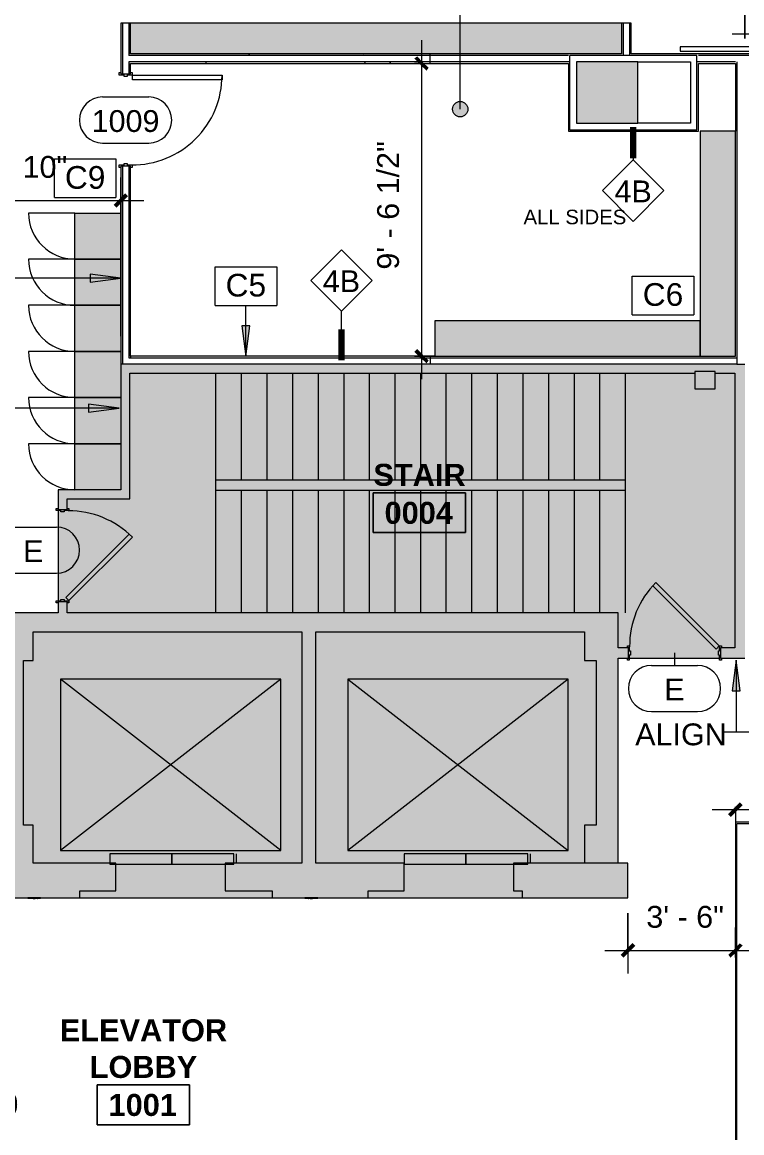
# Model space of a CAD drawing. Header units: inches. Extents: x 920 to 3811, y -644 to 2589.
# Drawn here: x 2948.8 to 3229.5, y 1886 to 2319.4 of the extents above; entities that cross this region are included whole.
import ezdxf

# ---------------------------------------------------------------- set-up
doc = ezdxf.new("R2010")
doc.units = ezdxf.units.IN
doc.header["$MEASUREMENT"] = 0
for name, color, linetype, lineweight in [('A-ANNO-DIMS', 211, 'Continuous', 9), ('A-ANNO-DIMS-96', 211, 'Continuous', 9), ('A-ANNO-KEYN', 231, 'Continuous', 9), ('A-AREA-IDEN', 2, 'Continuous', 9), ('A-DETL', 90, 'Continuous', 9), ('A-DETL-GENF', 92, 'Continuous', 9), ('A-DETL-THIN', 151, 'Continuous', 9), ('A-DOOR', 31, 'Continuous', 13), ('A-DOOR-IDEN', 31, 'Continuous', 9), ('A-WALL', 113, 'Continuous', 13), ('A-WALL-IDEN', 211, 'Continuous', 9), ('A-WALL-PATT', 111, 'Continuous', 13), ('G-ANNO-SYMB', 111, 'Continuous', 9), ('G-ANNO-TEXT', 231, 'Continuous', 9), ('I-WALL', 2, 'Continuous', 13), ('Q-CASE', 31, 'Continuous', 9), ('S-COLS', 52, 'Continuous', 13)]:
    doc.layers.add(name, color=color, linetype=linetype, lineweight=lineweight)
doc.styles.add('Arial', font='arial.ttf', dxfattribs={"height": 8.851796})
doc.styles.add('Swis721 Lt BT', font='swissl.ttf', dxfattribs={"height": 8.514638})
doc.styles.add('Swis721 Lt BT_1', font='swissl.ttf', dxfattribs={"height": 5.676425})
doc.styles.add('Swis721 Lt BT_B', font='', dxfattribs={"height": 8.583975})
doc.styles.get('Swis721 Lt BT_B').set_extended_font_data('Swis721 Lt BT', bold=True)
doc.dimstyles.new('OTJ_-_3_32__Linear__1_2__Tolerance', dxfattribs={"dimscale": 12, "dimtxt": 9, "dimasz": 0.375, "dimexe": 0.75, "dimexo": 0.5, "dimgap": 0.5, "dimtad": 1, "dimdec": 1, "dimrnd": 0.5, "dimzin": 3, "dimdsep": 46, "dimlunit": 4, "dimtxsty": 'Swis721 Lt BT', "dimblk1": 'OBLIQUE', "dimblk2": 'OBLIQUE', "dimsah": 1, "dimcen": 0.09, "dimdle": 0.75, "dimazin": 0, "dimtfac": 1, "dimtdec": 4, "dimtix": 1, "dimtmove": 0, "dimatfit": 3, "dimfxl": 1, "dimtvp": 1, "dimfrac": 2, "dimtolj": 1, "dimtzin": 0, "dimarcsym": 2})
doc.dimstyles.new('OTJ_-_3_32__Linear__1_2__Tolerance_1', dxfattribs={"dimscale": 12, "dimtxt": 9, "dimasz": 0.375, "dimexe": 0.75, "dimexo": 0.5, "dimgap": 0.5, "dimtad": 1, "dimdec": 1, "dimrnd": 0.5, "dimzin": 3, "dimdsep": 46, "dimlunit": 4, "dimtxsty": 'Swis721 Lt BT', "dimblk1": 'OBLIQUE', "dimblk2": 'OBLIQUE', "dimsah": 1, "dimcen": 0.09, "dimdle": 0.75, "dimazin": 0, "dimtfac": 1, "dimtdec": 4, "dimtix": 1, "dimtmove": 2, "dimatfit": 3, "dimfxl": 1, "dimtvp": 1, "dimfrac": 2, "dimtolj": 1, "dimtzin": 0, "dimarcsym": 2})
doc.dimstyles.new('OTJ_-_3_32__Linear__1_2__Tolerance_4', dxfattribs={"dimscale": 12, "dimtxt": 9, "dimasz": 0.375, "dimexe": 0.75, "dimexo": 0.5, "dimgap": 0.5, "dimtad": 1, "dimdec": 1, "dimrnd": 0.5, "dimzin": 3, "dimdsep": 46, "dimlunit": 4, "dimtxsty": 'Swis721 Lt BT', "dimblk1": 'OBLIQUE', "dimblk2": 'OBLIQUE', "dimsah": 1, "dimcen": 0.09, "dimdle": 0.75, "dimazin": 0, "dimtfac": 1, "dimtdec": 4, "dimtix": 1, "dimtmove": 2, "dimatfit": 3, "dimfxl": 1, "dimtvp": 1, "dimfrac": 2, "dimtolj": 1, "dimtzin": 0, "dimarcsym": 2})
pattern_1 = [(0, (-2544.007, 0), (30.72, 7.68), [1.267, -21.773, 1.267, -21.773, -122.88]), (0, (-2544.007, 0), (30.72, 7.68), [-46.08, 1.267, -44.813, 1.267, -21.773, -53.76]), (0, (-2544.007, 0), (30.72, 7.68), [-115.2, 1.267, -14.093, 1.267, -37.133]), (120, (-2532.487, 3.84), (-22.011075, 22.7643), [1.267, -21.773, 1.267, -21.773, -122.88]), (120, (-2532.487, 3.84), (-22.011075, 22.7643), [-46.08, 1.267, -44.813, 1.267, -21.773, -53.76]), (120, (-2532.487, 3.84), (-22.011075, 22.7643), [-115.2, 1.267, -14.093, 1.267, -37.133]), (240, (-2528.647, 19.2), (-8.708925, -30.4443), [1.267, -21.773, 1.267, -21.773, -122.88]), (240, (-2528.647, 19.2), (-8.708925, -30.4443), [-46.08, 1.267, -44.813, 1.267, -21.773, -53.76]), (240, (-2528.647, 19.2), (-8.708925, -30.4443), [-115.2, 1.267, -14.093, 1.267, -37.133])]

# ---------------------------------------------------------------- blocks, each defined once
blk = doc.blocks.new('Concrete-Rectangular-Column - 24 X 24-4406395-ELEVATION 10 -')
at = {"layer": 'S-COLS'}
blk.add_hatch(color=10, dxfattribs=at).paths.add_polyline_path([(11.96, -12), (12, -12), (11.96, 12), (-12, 12), (-12, -12)], flags=0)
at = {"layer": 'S-COLS', "color": 8, "lineweight": 20}
for p, q in [((12, 12), (-12, 12)), ((-12, 12), (-12, -12)), ((12, -12), (12, 12)), ((-12, -12), (12, -12))]:
    blk.add_line(p, q, dxfattribs=at)
blk = doc.blocks.new('Single Flush_No Glass - 3_-0_x8_-0_-4442643-ELEVATION 10 -')
at = {"layer": 'A-DOOR'}
h = blk.add_hatch(color=10, dxfattribs=at)
h.paths.add_polyline_path([(-13.63, -2.66), (-13.63, -0.79), (-13.13, -0.79), (-13.13, 0.96), (-13.63, 0.96), (-13.63, 2.84), (-14.38, 2.84), (-14.38, 2.09), (-14.01, 2.09), (-14.01, -1.91), (-14.38, -1.91), (-14.38, -2.66), (-14.01, -2.66)], flags=0)
h.paths.add_polyline_path([(22.24, -2.66), (22.37, -2.66), (22.37, -1.91), (21.99, -1.91), (21.99, 2.09), (22.37, 2.09), (22.37, 2.84), (21.62, 2.84), (21.62, 0.96), (21.12, 0.96), (21.12, -0.79), (21.62, -0.79), (21.62, -2.66), (21.99, -2.66)], flags=0)
at = {"layer": 'A-DOOR', "color": 8, "lineweight": 20}
for p, q in [((-3.25, 27.59), (-4.49, 26.35)), ((-4.49, 26.35), (20.26, 1.6)), ((21.49, 2.84), (-3.25, 27.59)), ((-14.38, 2.84), (-13.63, 2.84)), ((-14.38, 2.09), (-14.38, 2.84)), ((-13.63, 2.84), (-13.63, 0.96)), ((-13.63, 0.96), (-13.13, 0.96)), ((-13.13, 0.96), (-13.13, -0.79)), ((20.26, 1.6), (21.49, 2.84)), ((21.12, 0.96), (21.62, 0.96)), ((21.12, -0.79), (21.12, 0.96)), ((21.62, 2.84), (22.37, 2.84)), ((21.62, 0.96), (21.62, 2.84)), ((22.37, 2.84), (22.37, 2.09)), ((-14.38, -2.66), (-14.38, -1.91)), ((-13.63, -2.66), (-14.38, -2.66)), ((-13.63, -0.79), (-13.63, -2.66)), ((-13.13, -0.79), (-13.63, -0.79)), ((21.62, -0.79), (21.12, -0.79)), ((21.62, -2.66), (21.62, -0.79)), ((22.37, -2.66), (21.62, -2.66)), ((22.37, -1.91), (22.37, -2.66))]:
    blk.add_line(p, q, dxfattribs=at)
at = {"layer": 'A-DOOR', "color": 55}
blk.add_arc((21.49, 2.84), 35, 135, 180.5, dxfattribs=at)
blk = doc.blocks.new('Concrete-Rectangular-Column - 7 223_256 X 6 193_256-4407522-ELEVATION 10 -')
at = {"layer": 'S-COLS'}
blk.add_hatch(color=10, dxfattribs=at).paths.add_polyline_path([(-1.9, -3.38), (3.94, -3.38), (3.94, 3.38), (-3.94, 3.38), (-3.94, -3.38)], flags=0)
at = {"layer": 'S-COLS', "color": 8, "lineweight": 20}
for p, q in [((3.94, 3.38), (-3.94, 3.38)), ((-3.94, 3.38), (-3.94, -3.38)), ((3.94, -3.38), (3.94, 3.38)), ((-3.94, -3.38), (3.94, -3.38))]:
    blk.add_line(p, q, dxfattribs=at)
blk = doc.blocks.new('Single Flush_No Glass - 3_-0_x8_-0_-4442633-ELEVATION 10 -')
at = {"layer": 'A-DOOR'}
h = blk.add_hatch(color=10, dxfattribs=at)
h.paths.add_polyline_path([(22.37, -2.41), (22.37, -1.66), (21.99, -1.66), (21.99, 1.84), (22.37, 1.84), (22.37, 2.59), (21.62, 2.59), (21.62, 0.71), (21.12, 0.71), (21.12, -0.54), (21.62, -0.54), (21.62, -2.41), (22.24, -2.41)], flags=0)
h.paths.add_polyline_path([(-13.13, 0.71), (-13.63, 0.71), (-13.63, 2.59), (-14.38, 2.59), (-14.38, 1.84), (-14.01, 1.84), (-14.01, -1.66), (-14.38, -1.66), (-14.38, -2.41), (-13.63, -2.41), (-13.63, -0.54), (-13.13, -0.54)], flags=0)
at = {"layer": 'A-DOOR', "color": 8, "lineweight": 20}
for p, q in [((-3.25, 27.34), (-4.49, 26.1)), ((-4.49, 26.1), (20.26, 1.35)), ((21.49, 2.59), (-3.25, 27.34)), ((-14.38, 2.59), (-13.63, 2.59)), ((-14.38, 1.84), (-14.38, 2.59)), ((-13.63, 2.59), (-13.63, 0.71)), ((-13.63, 0.71), (-13.13, 0.71)), ((-13.13, 0.71), (-13.13, -0.54)), ((20.26, 1.35), (21.49, 2.59)), ((21.12, 0.71), (21.62, 0.71)), ((21.12, -0.54), (21.12, 0.71)), ((21.62, 2.59), (22.37, 2.59)), ((21.62, 0.71), (21.62, 2.59)), ((22.37, 2.59), (22.37, 1.84)), ((-14.38, -2.41), (-14.38, -1.66)), ((-13.63, -2.41), (-14.38, -2.41)), ((-13.63, -0.54), (-13.63, -2.41)), ((-13.13, -0.54), (-13.63, -0.54)), ((21.62, -0.54), (21.12, -0.54)), ((21.62, -2.41), (21.62, -0.54)), ((22.37, -2.41), (21.62, -2.41)), ((22.37, -1.66), (22.37, -2.41))]:
    blk.add_line(p, q, dxfattribs=at)
at = {"layer": 'A-DOOR', "color": 55}
blk.add_arc((21.49, 2.59), 35, 135, 180.5, dxfattribs=at)
blk = doc.blocks.new('Single Flush_No Glass - 3_-0_x8_-0_-6068669-ELEVATION 10 -')
at = {"layer": 'A-DOOR', "lineweight": 9}
for p, q in [((-14.38, 2.54), (-14.38, 1.79)), ((-13.63, 2.54), (-14.38, 2.54)), ((-13.63, 0.66), (-13.63, 2.54)), ((-13.13, 0.66), (-13.63, 0.66)), ((-13.13, -0.84), (-13.13, 0.66)), ((21.62, 0.66), (21.12, 0.66)), ((21.12, 0.66), (21.12, -0.84)), ((22.37, 2.54), (21.62, 2.54)), ((21.62, 2.54), (21.62, 0.66)), ((22.37, 1.79), (22.37, 2.54)), ((-14.38, -1.96), (-14.38, -2.71)), ((-14.38, -2.71), (-13.63, -2.71)), ((-13.63, -2.71), (-13.63, -0.84)), ((-13.63, -0.84), (-13.13, -0.84)), ((21.12, -0.84), (21.62, -0.84)), ((21.62, -0.84), (21.62, -2.71)), ((21.62, -2.71), (22.37, -2.71)), ((22.37, -2.71), (22.37, -1.96))]:
    blk.add_line(p, q, dxfattribs=at)
at = {"layer": 'A-DOOR'}
for p, q in [((19.74, -2.71), (21.49, -2.71)), ((19.74, -37.71), (19.74, -2.71)), ((21.49, -2.71), (21.49, -37.71)), ((21.49, -37.71), (19.74, -37.71))]:
    blk.add_line(p, q, dxfattribs=at)
at = {"layer": 'A-DOOR', "lineweight": 9}
blk.add_arc((21.49, -2.71), 35, 179.5, 270, dxfattribs=at)
blk = doc.blocks.new('A-Locker - 72_ Height-6033623-ELEVATION 10 -')
at = {"layer": 'Q-CASE'}
blk.add_hatch(color=50, dxfattribs=at).paths.add_polyline_path([(-9, -9), (9, -9), (9, 9), (-9, 9)], flags=0)
for p, q in [((9, 9), (9, 27)), ((-9, 9), (9, 9)), ((-9, -9), (-9, 9)), ((9, 9), (9, -9)), ((9, -9), (-9, -9))]:
    blk.add_line(p, q, dxfattribs=at)
blk.add_arc((9, 9), 18, 90, 180, dxfattribs=at)
blk = doc.blocks.new('Doors 1 - Doors 1-4887781-ELEVATION 10 -')
at = {"layer": 'A-DOOR'}
for p, q in [((5443.99, 1994.88), (5419.85, 1994.88)), ((5419.85, 1994.88), (5419.85, 1990.83)), ((5468.12, 1994.88), (5443.99, 1994.88)), ((5443.99, 1994.88), (5443.99, 1990.83)), ((5443.99, 1990.83), (5443.99, 1994.88)), ((5468.12, 1990.83), (5468.12, 1994.88)), ((5551.14, 1994.88), (5527, 1994.88)), ((5527, 1994.88), (5527, 1990.83)), ((5575.27, 1994.88), (5551.14, 1994.88)), ((5551.14, 1994.88), (5551.14, 1990.83)), ((5551.14, 1990.83), (5551.14, 1994.88)), ((5575.27, 1990.83), (5575.27, 1994.88)), ((5665.9, 1994.88), (5641.76, 1994.88)), ((5641.76, 1994.88), (5641.76, 1990.83)), ((5690.03, 1994.88), (5665.9, 1994.88)), ((5665.9, 1994.88), (5665.9, 1990.83)), ((5665.9, 1990.83), (5665.9, 1994.88)), ((5690.03, 1990.83), (5690.03, 1994.88)), ((5419.85, 1990.83), (5443.99, 1990.83)), ((5443.99, 1990.83), (5468.12, 1990.83)), ((5527, 1990.83), (5551.14, 1990.83)), ((5551.14, 1990.83), (5575.27, 1990.83)), ((5641.76, 1990.83), (5665.9, 1990.83)), ((5665.9, 1990.83), (5690.03, 1990.83)), ((5499.95, 1977.74), (5494.95, 1977.74)), ((5494.95, 1977.74), (5494.95, 1977.61)), ((5494.95, 1977.61), (5499.95, 1977.61)), ((5496.2, 1977.74), (5496.2, 1977.49)), ((5496.2, 1977.61), (5496.2, 1977.49)), ((5496.22, 1977.49), (5496.2, 1977.49)), ((5496.28, 1977.74), (5496.22, 1977.74)), ((5496.22, 1977.74), (5496.22, 1977.49)), ((5496.22, 1977.49), (5496.28, 1977.49)), ((5496.26, 1977.74), (5496.26, 1977.55)), ((5496.26, 1977.74), (5496.26, 1977.55)), ((5496.61, 1977.49), (5496.26, 1977.49)), ((5498.62, 1977.74), (5496.28, 1977.74)), ((5496.28, 1977.74), (5496.28, 1977.55)), ((5498.62, 1977.74), (5496.28, 1977.74)), ((5496.28, 1977.74), (5496.28, 1977.55)), ((5496.28, 1977.49), (5496.28, 1977.74)), ((5496.28, 1977.55), (5498.62, 1977.55)), ((5496.28, 1977.55), (5498.62, 1977.55)), ((5497.05, 1977.49), (5496.64, 1977.49)), ((5497.85, 1977.61), (5497.05, 1977.61)), ((5497.05, 1977.61), (5497.05, 1977.49)), ((5497.05, 1977.49), (5497.85, 1977.49)), ((5497.85, 1977.49), (5497.85, 1977.61)), ((5498.26, 1977.49), (5497.85, 1977.49)), ((5498.64, 1977.49), (5498.29, 1977.49)), ((5498.62, 1977.55), (5498.62, 1977.74)), ((5498.62, 1977.55), (5498.62, 1977.74)), ((5498.68, 1977.74), (5498.62, 1977.74)), ((5498.62, 1977.74), (5498.62, 1977.49)), ((5498.62, 1977.49), (5498.68, 1977.49)), ((5498.64, 1977.55), (5498.64, 1977.74)), ((5498.64, 1977.55), (5498.64, 1977.74)), ((5498.68, 1977.49), (5498.68, 1977.74)), ((5498.7, 1977.49), (5498.68, 1977.49)), ((5498.7, 1977.49), (5498.7, 1977.74)), ((5498.7, 1977.49), (5498.7, 1977.61)), ((5499.95, 1977.61), (5499.95, 1977.74)), ((5608.08, 1977.74), (5603.08, 1977.74)), ((5603.08, 1977.74), (5603.08, 1977.61)), ((5603.08, 1977.61), (5608.08, 1977.61)), ((5604.33, 1977.74), (5604.33, 1977.49)), ((5604.33, 1977.61), (5604.33, 1977.49)), ((5604.34, 1977.49), (5604.33, 1977.49)), ((5604.41, 1977.74), (5604.34, 1977.74)), ((5604.34, 1977.74), (5604.34, 1977.49)), ((5604.34, 1977.49), (5604.41, 1977.49)), ((5604.39, 1977.74), (5604.39, 1977.55)), ((5604.39, 1977.74), (5604.39, 1977.55)), ((5604.74, 1977.49), (5604.39, 1977.49)), ((5606.74, 1977.74), (5604.41, 1977.74)), ((5604.41, 1977.74), (5604.41, 1977.55)), ((5606.74, 1977.74), (5604.41, 1977.74)), ((5604.41, 1977.74), (5604.41, 1977.55)), ((5604.41, 1977.49), (5604.41, 1977.74)), ((5604.41, 1977.55), (5606.74, 1977.55)), ((5604.41, 1977.55), (5606.74, 1977.55)), ((5605.17, 1977.49), (5604.76, 1977.49)), ((5605.98, 1977.61), (5605.17, 1977.61)), ((5605.17, 1977.61), (5605.17, 1977.49)), ((5605.17, 1977.49), (5605.98, 1977.49)), ((5605.98, 1977.49), (5605.98, 1977.61)), ((5606.39, 1977.49), (5605.98, 1977.49)), ((5606.76, 1977.49), (5606.41, 1977.49)), ((5606.74, 1977.55), (5606.74, 1977.74)), ((5606.74, 1977.55), (5606.74, 1977.74)), ((5606.81, 1977.74), (5606.74, 1977.74)), ((5606.74, 1977.74), (5606.74, 1977.49)), ((5606.74, 1977.49), (5606.81, 1977.49)), ((5606.76, 1977.55), (5606.76, 1977.74)), ((5606.76, 1977.55), (5606.76, 1977.74)), ((5606.81, 1977.49), (5606.81, 1977.74)), ((5606.83, 1977.49), (5606.81, 1977.49)), ((5606.83, 1977.49), (5606.83, 1977.74)), ((5606.83, 1977.49), (5606.83, 1977.61)), ((5608.08, 1977.61), (5608.08, 1977.74))]:
    blk.add_line(p, q, dxfattribs=at)
blk = doc.blocks.new('CW Shelves _ Rails - Low Shelves x7 - 13_75_d x11_75_ centres-6068274-ELEVATION 10 -')
at = {"layer": 'Q-CASE'}
blk.add_hatch(color=50, dxfattribs=at).paths.add_polyline_path([(89.75, -16.11), (89.75, -2.36), (2, -2.36), (2, -16.11), (76, -16.11)], flags=0)
for p, q in [((89.75, -2.36), (2, -2.36)), ((2, -2.36), (2, -16.11)), ((89.75, -16.11), (89.75, -2.36)), ((2, -16.11), (89.75, -16.11))]:
    blk.add_line(p, q, dxfattribs=at)
blk = doc.blocks.new('Single_Sliding_Barn - 3 x 8-5899659-ELEVATION 10 -')
at = {"layer": 'A-DOOR'}
for p, q in [((50.39, -2.95), (14.39, -2.95)), ((14.39, -2.95), (14.39, -4.7)), ((50.39, -4.7), (50.39, -2.95)), ((14.39, -4.7), (50.39, -4.7))]:
    blk.add_line(p, q, dxfattribs=at)
at = {"layer": 'A-DOOR', "lineweight": 9}
for q in [(17.8, -7.65), (17.8, -11.59), (30.14, -9.62)]:
    blk.add_line((14.39, -9.62), q, dxfattribs=at)
blk = doc.blocks.new('C-Counter Top-no backsplash - 36_ HEIGHT-5871808-ELEVATION 10 -')
at = {"layer": 'Q-CASE'}
blk.add_hatch(color=50, dxfattribs=at).paths.add_polyline_path([(144.36, -11), (144.36, 1), (-47.26, 1), (-47.26, -11), (124.2, -11)], flags=0)
blk.add_line((144.36, 1), (-47.26, 1), dxfattribs=at)
blk = doc.blocks.new('CW Shelves _ Rails - Low Shelves x7 - 13_75_d x11_75_ centres-6068466-ELEVATION 10 -')
at = {"layer": 'Q-CASE'}
blk.add_hatch(color=50, dxfattribs=at).paths.add_polyline_path([(105.49, -2.36), (2, -2.36), (2, -16.11), (105.49, -16.11)], flags=0)
for p, q in [((105.49, -2.36), (2, -2.36)), ((2, -2.36), (2, -16.11)), ((105.49, -16.11), (105.49, -2.36)), ((2, -16.11), (105.49, -16.11))]:
    blk.add_line(p, q, dxfattribs=at)
blk = doc.blocks.new('Door Tag - Door Tag-41184-ELEVATION 10 -')
at = {"layer": 'A-DOOR-IDEN'}
for p, q in [((-0.09375, 0.09375), (0.09375, 0.09375)), ((-0.09375, -0.09375), (0.09375, -0.09375))]:
    blk.add_line(p, q, dxfattribs=at)
for centre, start, end in [((-0.09375, 0), 90, 270), ((0.09375, 0), 270, 90)]:
    blk.add_arc(centre, 0.09375, start, end, dxfattribs=at)
blk = doc.blocks.new('DIMBLOCK20-ELEVATION 10 -')
at = {"layer": 'A-ANNO-DIMS-96'}
for p, q in [((3185.09, 1971.74), (3185.09, 1948.19)), ((3185.09, 1957.19), (3185.09, 1971.74)), ((3226.99, 1954.37), (3226.99, 1966.19)), ((3176.09, 1957.19), (3235.99, 1957.19)), ((3226.99, 1957.19), (3226.99, 1954.37))]:
    blk.add_line(p, q, dxfattribs=at)
at = {"layer": 'A-ANNO-DIMS-96', "lineweight": 50}
for p, q in [((3185.09, 1957.19), (3187.34, 1959.44)), ((3226.99, 1957.19), (3229.24, 1959.44)), ((3185.09, 1957.19), (3182.84, 1954.94)), ((3226.99, 1957.19), (3224.74, 1954.94))]:
    blk.add_line(p, q, dxfattribs=at)
at = {"layer": 'A-ANNO-DIMS-96', "color": 0, "insert": (3192.25, 1974.56), "char_height": 8.515, "width": 33.0857, "attachment_point": 1, "line_spacing_factor": 1.00667, "style": 'Swis721 Lt BT'}
blk.add_mtext('3\' - 6"', dxfattribs=at)
blk = doc.blocks.new('_Oblique')
at = {"color": 0, "linetype": 'ByBlock', "lineweight": -2}
blk.add_line((-0.5, -0.5), (0.5, 0.5), dxfattribs=at)
blk = doc.blocks.new('Wall Tag - 1_4_-62626-ELEVATION 10 -')
at = {"layer": 'A-WALL-IDEN'}
for p, q in [((-0.125, 0), (0, 0.125)), ((0, 0.125), (0.125, 0)), ((-0.125, 0), (0, -0.125)), ((0, -0.125), (0.125, 0))]:
    blk.add_line(p, q, dxfattribs=at)
blk = doc.blocks.new('DIMBLOCK32-ELEVATION 10 -')
at = {"layer": 'A-ANNO-DIMS-96'}
for p, q in [((3230.74, 2313.06), (3230.74, 2346.54)), ((3303.35, 2311.19), (3303.35, 2346.54)), ((3221.74, 2337.54), (3303.35, 2337.54)), ((3230.74, 2337.54), (3230.74, 2313.06)), ((3303.35, 2337.54), (3303.35, 2311.19))]:
    blk.add_line(p, q, dxfattribs=at)
at = {"layer": 'A-ANNO-DIMS-96', "lineweight": 50}
for p, q in [((3230.74, 2337.54), (3228.49, 2335.29)), ((3230.74, 2337.54), (3232.99, 2339.79)), ((3303.35, 2337.54), (3301.1, 2335.29)), ((3303.35, 2337.54), (3305.6, 2339.79))]:
    blk.add_line(p, q, dxfattribs=at)
at = {"layer": 'A-ANNO-DIMS-96', "color": 0, "insert": (3277.08, 2354.92), "char_height": 8.515, "width": 19.3714, "attachment_point": 1, "line_spacing_factor": 1.00667, "style": 'Swis721 Lt BT'}
blk.add_mtext('EQ', dxfattribs=at)
blk = doc.blocks.new('DIMBLOCK34-ELEVATION 10 -')
at = {"layer": 'A-ANNO-DIMS-96'}
for p, q in [((2990.99, 2325.06), (2990.99, 2346.54)), ((3182.61, 2325.06), (3182.61, 2346.54)), ((2981.99, 2337.54), (3191.61, 2337.54)), ((2990.99, 2337.54), (2990.99, 2325.06)), ((3182.61, 2337.54), (3182.61, 2325.06))]:
    blk.add_line(p, q, dxfattribs=at)
at = {"layer": 'A-ANNO-DIMS-96', "lineweight": 50}
for p, q in [((2990.99, 2337.54), (2988.74, 2335.29)), ((2990.99, 2337.54), (2993.24, 2339.79)), ((3182.61, 2337.54), (3180.36, 2335.29)), ((3182.61, 2337.54), (3184.86, 2339.79))]:
    blk.add_line(p, q, dxfattribs=at)
at = {"layer": 'A-ANNO-DIMS-96', "color": 0, "insert": (3036.02, 2354.92), "char_height": 8.5146, "width": 71.1429, "attachment_point": 1, "line_spacing_factor": 1.00667, "style": 'Swis721 Lt BT'}
blk.add_mtext('15\' - 11 1/2"', dxfattribs=at)
blk = doc.blocks.new('DIMBLOCK40-ELEVATION 10 -')
at = {"layer": 'A-ANNO-DIMS-96'}
for p, q in [((3286.99, 2009.29), (3286.99, 2021.11)), ((3217.99, 2012.11), (3295.99, 2012.11)), ((3226.99, 2013.24), (3226.99, 2003.11)), ((3226.99, 2012.11), (3226.99, 2013.24)), ((3286.99, 2012.11), (3286.99, 2009.29))]:
    blk.add_line(p, q, dxfattribs=at)
at = {"layer": 'A-ANNO-DIMS-96', "lineweight": 50}
for p, q in [((3226.99, 2012.11), (3224.74, 2009.86)), ((3226.99, 2012.11), (3229.24, 2014.36)), ((3286.99, 2012.11), (3284.74, 2009.86)), ((3286.99, 2012.11), (3289.24, 2014.36))]:
    blk.add_line(p, q, dxfattribs=at)
at = {"layer": 'A-ANNO-DIMS-96', "color": 0, "insert": (3243.2, 2029.48), "char_height": 8.515, "width": 33.0857, "attachment_point": 1, "line_spacing_factor": 1.00667, "style": 'Swis721 Lt BT'}
blk.add_mtext('5\' - 0"', dxfattribs=at)
blk = doc.blocks.new('Room Tag - Room Name and Number-3379422-ELEVATION 10 -')
at = {"layer": 'A-AREA-IDEN'}
for p, q in [((-0.1881, -0.1636), (-0.1881, -0.0018)), ((-0.1881, -0.0018), (0.1869, -0.0018)), ((0.1869, -0.0018), (-0.1881, -0.0018)), ((-0.1881, -0.0018), (-0.1881, -0.1636)), ((0.1869, -0.0018), (0.1869, -0.1636)), ((0.1869, -0.1636), (0.1869, -0.0018)), ((0.1869, -0.1636), (-0.1881, -0.1636)), ((-0.1881, -0.1636), (0.1869, -0.1636))]:
    blk.add_line(p, q, dxfattribs=at)
blk = doc.blocks.new('Keynote Tag - Keynote Number - Boxed-135510-ELEVATION 10 -')
at = {"layer": 'A-ANNO-KEYN'}
for p, q in [((-0.125, -0.0792), (-0.125, 0.0781)), ((-0.125, 0.0781), (0.125, 0.0781)), ((0.125, 0.0781), (0.125, -0.0792)), ((-0.125, -0.0792), (0.125, -0.0792))]:
    blk.add_line(p, q, dxfattribs=at)
blk = doc.blocks.new('DIMBLOCK46-ELEVATION 10 -')
at = {"layer": 'A-ANNO-DIMS-96'}
for p, q in [((3104.6, 2312.31), (3104.6, 2180.06)), ((3101.78, 2303.31), (3113.6, 2303.31)), ((3104.6, 2303.31), (3101.78, 2303.31)), ((3101.78, 2189.06), (3113.6, 2189.06)), ((3104.6, 2189.06), (3101.78, 2189.06))]:
    blk.add_line(p, q, dxfattribs=at)
at = {"layer": 'A-ANNO-DIMS-96', "lineweight": 50}
for p, q in [((3104.6, 2303.31), (3102.35, 2305.56)), ((3104.6, 2303.31), (3106.85, 2301.06)), ((3104.6, 2189.06), (3102.35, 2191.31)), ((3104.6, 2189.06), (3106.85, 2186.81))]:
    blk.add_line(p, q, dxfattribs=at)
at = {"layer": 'A-ANNO-DIMS-96', "color": 0, "insert": (3087.23, 2222.83), "char_height": 8.5146, "width": 56.0571, "attachment_point": 1, "rotation": 90, "line_spacing_factor": 1.00667, "style": 'Swis721 Lt BT'}
blk.add_mtext('9\' - 6 1/2"', dxfattribs=at)
blk = doc.blocks.new('OTJ_ Room Tag - Room Name _ Number-360227-ELEVATION 10 -')
at = {"layer": 'A-AREA-IDEN'}
for p, q in [((-0.1881, -0.1636), (-0.1881, -0.0018)), ((-0.1881, -0.0018), (0.1869, -0.0018)), ((0.1869, -0.0018), (-0.1881, -0.0018)), ((-0.1881, -0.0018), (-0.1881, -0.1636)), ((0.1869, -0.0018), (0.1869, -0.1636)), ((0.1869, -0.1636), (0.1869, -0.0018)), ((0.1869, -0.1636), (-0.1881, -0.1636)), ((-0.1881, -0.1636), (0.1869, -0.1636))]:
    blk.add_line(p, q, dxfattribs=at)
blk = doc.blocks.new('DIMBLOCK48-ELEVATION 10 -')
at = {"layer": 'A-ANNO-DIMS-96'}
for p, q in [((2905.49, 2200.48), (2905.49, 2258.8)), ((2987.24, 2196.91), (2987.24, 2258.8)), ((2896.49, 2249.8), (2996.24, 2249.8)), ((2905.49, 2249.8), (2905.49, 2200.48)), ((2987.24, 2249.8), (2987.24, 2196.91))]:
    blk.add_line(p, q, dxfattribs=at)
at = {"layer": 'A-ANNO-DIMS-96', "lineweight": 50}
for p, q in [((2905.49, 2249.8), (2903.24, 2247.55)), ((2905.49, 2249.8), (2907.74, 2252.05)), ((2987.24, 2249.8), (2984.99, 2247.55)), ((2987.24, 2249.8), (2989.49, 2252.05))]:
    blk.add_line(p, q, dxfattribs=at)
at = {"layer": 'A-ANNO-DIMS-96', "color": 0, "insert": (2929.43, 2267.17), "char_height": 8.515, "width": 40.6286, "attachment_point": 1, "line_spacing_factor": 1.00667, "style": 'Swis721 Lt BT'}
blk.add_mtext('6\' - 10"', dxfattribs=at)

msp = doc.modelspace()

# ---------------------------------------------------------------- hatches: boundary and pattern name
at = {"layer": 'A-ANNO-KEYN'}
msp.add_hatch(color=256, dxfattribs=at).paths.add_polyline_path([(3036.04, 2188.94), (3037.62, 2200.94), (3034.46, 2200.94)], flags=0)
at = {"layer": 'A-AREA-IDEN'}
h = msp.add_hatch(color=256, dxfattribs=at)
edge = h.paths.add_edge_path(flags=0)
edge.add_arc((3119.64, 2285.43), 3, 0, 360)
at = {"layer": 'A-DETL-GENF'}
h = msp.add_hatch(color=9, dxfattribs=at)
h.paths.add_polyline_path([(2864.8, 1977.74), (2936.57, 1977.74), (2936.57, 1991.24), (2939.89, 1991.24), (2939.89, 2006.1), (2943.7, 2006.1), (2943.7, 2070.26), (2939.89, 2070.26), (2939.89, 2081.51), (2841.01, 2081.51), (2841.01, 2070.26), (2836.24, 2070.26), (2836.24, 2006.1), (2841.01, 2006.1), (2841.01, 1991.24), (2864.8, 1991.24), (2864.8, 1978.25)], flags=0)
h.paths.add_polyline_path([(2971.28, 1977.74), (3046.32, 1977.74), (3046.32, 1980.44), (3027.96, 1980.44), (3027.96, 1991.24), (3057.82, 1991.24), (3057.82, 2081.51), (2953, 2081.51), (2953, 2070.26), (2949.2, 2070.26), (2949.2, 2006.1), (2953, 2006.1), (2953, 1991.24), (2985.34, 1991.24), (2985.34, 1980.44), (2971.28, 1980.44), (2971.28, 1978.25)], flags=0)
h.paths.add_polyline_path([(3083.7, 1977.74), (3143.86, 1977.74), (3143.86, 1991.24), (3168.12, 1991.24), (3168.12, 2006.1), (3172.71, 2006.1), (3172.71, 2070.26), (3168.12, 2070.26), (3168.12, 2081.51), (3063.32, 2081.51), (3063.32, 1991.24), (3083.7, 1991.24), (3083.7, 1978.25)], flags=0)
h.paths.add_polyline_path([(3220.74, 2071.24), (3220.86, 2071.24), (3220.86, 2072.37), (3220.36, 2072.37), (3220.36, 2074.12), (3220.86, 2074.12), (3220.86, 2075.99), (3221.61, 2075.99), (3221.61, 2075.24), (3226.74, 2075.24), (3226.74, 2182.44), (3219.08, 2182.44), (3219.08, 2176.34), (3211.2, 2176.34), (3211.2, 2182.44), (2990.74, 2182.44), (2990.74, 2133.44), (2966.24, 2133.44), (2966.24, 2129.56), (2966.99, 2129.56), (2966.99, 2128.81), (2965.11, 2128.81), (2965.11, 2128.31), (2963.86, 2128.31), (2963.86, 2128.81), (2962.74, 2128.81), (2962.74, 2093.56), (2963.86, 2093.56), (2963.86, 2094.06), (2965.11, 2094.06), (2965.11, 2093.56), (2966.99, 2093.56), (2966.99, 2092.81), (2966.24, 2092.81), (2966.24, 2088.94), (3181.24, 2088.94), (3181.24, 2075.24), (3184.86, 2075.24), (3184.86, 2075.99), (3185.61, 2075.99), (3185.61, 2074.12), (3186.11, 2074.12), (3186.11, 2072.37), (3185.61, 2072.37), (3185.61, 2071.24), (3220.36, 2071.24)], flags=0)
at = {"layer": 'A-WALL-PATT', "lineweight": 9}
h = msp.add_hatch(dxfattribs=at)
h.set_pattern_fill('FP_2', color=256, style=0, pattern_type=2)
h.set_pattern_definition(pattern_1)
h.paths.add_polyline_path([(3088.76, 2306.44), (3107.87, 2306.44), (3107.87, 2307.06), (2990.99, 2307.06), (2990.99, 2306.44)], flags=0)
h = msp.add_hatch(dxfattribs=at)
h.set_pattern_fill('FP_2', color=256, style=0, pattern_type=2)
h.set_pattern_definition(pattern_1)
h.paths.add_polyline_path([(2990.99, 2303.31), (3107.87, 2303.31), (3107.87, 2303.94), (2990.99, 2303.94)], flags=0)
for points in [[(3109.75, 2182.44), (3211.2, 2182.44), (3211.2, 2183.09), (3219.08, 2183.09), (3219.08, 2182.44), (3226.74, 2182.44), (3226.74, 2185.94), (2987.24, 2185.94), (2987.24, 2182.44), (3088.76, 2182.44)], [(3226.74, 2075.24), (3230.74, 2075.24), (3230.74, 2185.94), (3226.74, 2185.94), (3226.74, 2132.42)], [(2990.74, 2133.44), (2990.74, 2182.44), (2987.24, 2182.44), (2987.24, 2133.44), (2990.36, 2133.44)], [(2969.24, 2133.44), (2987.24, 2133.44), (2987.24, 2136.89), (2969.24, 2136.89), (2969.24, 2136.94), (2966.24, 2136.94), (2966.24, 2133.44)], [(2988.6, 2081.51), (3168.12, 2081.51), (3168.12, 2088.94), (2833.74, 2088.94), (2833.74, 2081.51), (2966.24, 2081.51)], [(3172.74, 2070.26), (3181.24, 2070.26), (3181.24, 2088.94), (3168.12, 2088.94), (3168.12, 2070.26), (3172.71, 2070.26)], [(2939.89, 2070.26), (2953, 2070.26), (2953, 2081.51), (2939.89, 2081.51)], [(3057.82, 1991.24), (3063.32, 1991.24), (3063.32, 2081.51), (3057.82, 2081.51)], [(2943.7, 2006.1), (2949.2, 2006.1), (2949.2, 2070.26), (2943.7, 2070.26), (2943.7, 2055.33)], [(3181.24, 2006.1), (3181.24, 2070.26), (3172.71, 2070.26), (3172.71, 2006.1)], [(2943.7, 1991.24), (2953, 1991.24), (2953, 2006.1), (2939.89, 2006.1), (2939.89, 1991.24)], [(3181.24, 1991.24), (3181.24, 2006.1), (3168.12, 2006.1), (3168.12, 1991.24), (3172.71, 1991.24)], [(2971.28, 1977.74), (2971.28, 1991.24), (2936.57, 1991.24), (2936.57, 1977.74), (2963.56, 1977.74)], [(3051.2, 1977.74), (3083.7, 1977.74), (3083.7, 1991.24), (3046.32, 1991.24), (3046.32, 1977.74)], [(3143.86, 1977.74), (3185.09, 1977.74), (3185.09, 1991.24), (3143.86, 1991.24), (3143.86, 1978.25)]]:
    msp.add_hatch(color=7, dxfattribs=at).paths.add_polyline_path(points, flags=0)
h = msp.add_hatch(color=7, dxfattribs=at)
h.paths.add_polyline_path([(2966.24, 2088.94), (2966.24, 2093.19), (2962.74, 2093.19), (2962.74, 2088.94)], flags=0)
h.paths.add_polyline_path([(2966.24, 2129.19), (2966.24, 2136.94), (2962.74, 2136.94), (2962.74, 2129.19), (2965.75, 2129.19)], flags=0)
h = msp.add_hatch(color=7, dxfattribs=at)
h.paths.add_polyline_path([(3221.24, 2071.24), (3230.74, 2071.24), (3230.74, 2075.24), (3221.24, 2075.24)], flags=0)
h.paths.add_polyline_path([(3181.24, 2071.24), (3185.24, 2071.24), (3185.24, 2075.24), (3181.24, 2075.24)], flags=0)
h = msp.add_hatch(color=7, dxfattribs=at)
h.paths.add_polyline_path([(3046.32, 1980.44), (3046.32, 1991.24), (3027.96, 1991.24), (3027.96, 1980.44)], flags=0)
h.paths.add_polyline_path([(2985.34, 1980.44), (2985.34, 1991.24), (2971.28, 1991.24), (2971.28, 1980.44)], flags=0)
at = {"layer": 'G-ANNO-TEXT'}
for points in [[(2987.24, 2219.5), (2975.24, 2221.08), (2975.24, 2217.92)], [(2986.58, 2168.8), (2974.58, 2170.38), (2974.58, 2167.22)], [(3227.31, 2070.49), (3225.73, 2058.49), (3228.89, 2058.49)]]:
    msp.add_hatch(color=7, dxfattribs=at).paths.add_polyline_path(points, flags=0)

# ---------------------------------------------------------------- linework, layer by layer
at = {"layer": 'A-ANNO-KEYN'}
for p, q in [((3036.04, 2188.94), (3036.04, 2208.87)), ((3037.62, 2200.94), (3034.46, 2200.94)), ((3034.46, 2200.94), (3036.04, 2188.94)), ((3036.04, 2188.94), (3037.62, 2200.94))]:
    msp.add_line(p, q, dxfattribs=at)
at = {"layer": 'A-AREA-IDEN'}
msp.add_line((3119.64, 2285.43), (3119.71, 2554.48), dxfattribs=at)
msp.add_circle((3119.64, 2285.43), 3, dxfattribs=at)
at = {"layer": 'A-DETL', "color": 55, "lineweight": 13}
for p, q in [((3024.18, 2182.02), (3024.18, 2088.94)), ((3034.18, 2182.02), (3034.18, 2140.75)), ((3044.18, 2182.02), (3044.18, 2140.75)), ((3054.18, 2182.02), (3054.18, 2140.75)), ((3064.18, 2182.02), (3064.18, 2140.75)), ((3074.18, 2182.02), (3074.18, 2140.75)), ((3084.18, 2182.02), (3084.18, 2140.75)), ((3094.18, 2182.02), (3094.18, 2140.75)), ((3104.18, 2182.02), (3104.18, 2140.75)), ((3114.18, 2140.75), (3114.18, 2182.02)), ((3124.18, 2140.75), (3124.18, 2182.02)), ((3134.18, 2140.75), (3134.18, 2182.02)), ((3144.18, 2140.75), (3144.18, 2182.02)), ((3154.18, 2140.75), (3154.18, 2182.02)), ((3164.18, 2140.75), (3164.18, 2182.02)), ((3174.18, 2140.75), (3174.18, 2182.02)), ((3184.18, 2088.94), (3184.18, 2182.02)), ((3024.18, 2140.75), (3184.18, 2140.75)), ((3024.18, 2136.75), (3184.18, 2136.75)), ((3034.18, 2136.75), (3034.18, 2088.94)), ((3044.18, 2136.75), (3044.18, 2088.94)), ((3054.18, 2136.75), (3054.18, 2088.94)), ((3064.18, 2136.75), (3064.18, 2088.94)), ((3074.18, 2136.75), (3074.18, 2088.94)), ((3084.18, 2136.75), (3084.18, 2088.94)), ((3094.18, 2136.75), (3094.18, 2088.94)), ((3104.18, 2136.75), (3104.18, 2088.94)), ((3114.18, 2088.94), (3114.18, 2136.75)), ((3124.18, 2088.94), (3124.18, 2136.75)), ((3134.18, 2088.94), (3134.18, 2136.75)), ((3144.18, 2088.94), (3144.18, 2136.75)), ((3154.18, 2088.94), (3154.18, 2136.75)), ((3164.18, 2088.94), (3164.18, 2136.75)), ((3174.18, 2088.94), (3174.18, 2136.75)), ((3049.6, 2063.04), (2963.68, 1996.18)), ((3049.6, 1996.18), (2963.68, 2063.04)), ((3049.6, 2063.04), (2963.68, 2063.04)), ((2963.68, 2063.04), (2963.68, 1996.18)), ((3049.6, 1996.18), (3049.6, 2063.04)), ((3075.83, 2063.04), (3075.83, 1996.18)), ((3161.75, 2063.04), (3075.83, 2063.04)), ((3161.75, 2063.04), (3075.83, 1996.18)), ((3075.83, 2063.04), (3161.75, 1996.18)), ((3161.75, 1996.18), (3161.75, 2063.04)), ((2963.68, 1996.18), (3049.6, 1996.18)), ((3032.18, 1994.88), (3032.18, 1991.24)), ((3075.83, 1996.18), (3161.75, 1996.18)), ((3146.95, 1994.88), (3146.95, 1991.24))]:
    msp.add_line(p, q, dxfattribs=at)
at = {"layer": 'A-DETL-THIN'}
for p, q in [((2962.74, 2128.81), (2962.74, 2093.56)), ((3185.61, 2071.24), (3220.86, 2071.24)), ((2971.28, 1977.74), (3046.32, 1977.74)), ((3083.7, 1977.74), (3143.86, 1977.74))]:
    msp.add_line(p, q, dxfattribs=at)
at = {"layer": 'A-DOOR-IDEN'}
msp.add_line((3203.24, 2073.24), (3203.24, 2068.39), dxfattribs=at)
at = {"layer": 'A-WALL'}
for p, q in [((2987.86, 2319.06), (2987.86, 2299.19)), ((2990.36, 2319.06), (2990.36, 2306.44)), ((3183.24, 2319.06), (3183.24, 2306.44)), ((3185.74, 2319.06), (3185.74, 2306.44)), ((3161.83, 2306.44), (2990.36, 2306.44)), ((3107.87, 2303.31), (3107.87, 2307.06)), ((3211.95, 2306.44), (3162.45, 2306.44)), ((3162.45, 2277.44), (3162.45, 2306.44)), ((3211.95, 2277.44), (3211.95, 2306.44)), ((3234.36, 2306.44), (3212.58, 2306.44)), ((3162.45, 2303.94), (2990.36, 2303.94)), ((2990.36, 2303.94), (2990.36, 2299.19)), ((3226.99, 2303.94), (3211.95, 2303.94)), ((3227.61, 2303.94), (3227.61, 2185.94)), ((3162.45, 2277.44), (3211.95, 2277.44)), ((2987.86, 2263.19), (2987.86, 2185.94)), ((2990.36, 2263.19), (2990.36, 2188.44)), ((2990.36, 2188.44), (3227.61, 2188.44)), ((2990.99, 2189.06), (2990.99, 2188.44)), ((3227.61, 2185.94), (3230.74, 2185.94)), ((3227.61, 1845.94), (3227.61, 2006.62)), ((3287.61, 2006.62), (3227.61, 2006.62))]:
    msp.add_line(p, q, dxfattribs=at)
at = {"layer": 'A-WALL', "color": 8, "lineweight": 20}
for p, q in [((3226.99, 2185.94), (3226.74, 2185.94)), ((3226.74, 2182.44), (3226.74, 2075.24)), ((3185.24, 2075.24), (3181.24, 2075.24)), ((3185.24, 2071.24), (3185.24, 2075.24)), ((3226.74, 2075.24), (3221.24, 2075.24)), ((3221.24, 2075.24), (3221.24, 2071.24)), ((3181.24, 2071.24), (3185.24, 2071.24)), ((3221.24, 2071.24), (3230.74, 2071.24))]:
    msp.add_line(p, q, dxfattribs=at)
at = {"layer": 'A-WALL', "color": 55}
msp.add_line((3227.61, 2185.94), (3226.99, 2185.94), dxfattribs=at)
at = {"layer": 'A-WALL-IDEN', "lineweight": 90}
for p, q in [((3187.14, 2278.38), (3187.14, 2266.38)), ((3073.33, 2187.5), (3073.33, 2199.5))]:
    msp.add_line(p, q, dxfattribs=at)
at = {"layer": 'A-WALL-IDEN'}
for p, q in [((3187.14, 2278.38), (3187.14, 2265.64)), ((3073.33, 2187.5), (3073.33, 2206.59))]:
    msp.add_line(p, q, dxfattribs=at)
at = {"layer": 'G-ANNO-TEXT', "color": 7}
for p, q in [((2987.24, 2219.5), (2939.26, 2219.5)), ((2987.24, 2219.5), (2975.24, 2221.08)), ((2975.24, 2221.08), (2975.24, 2217.92)), ((2975.24, 2217.92), (2987.24, 2219.5)), ((2986.58, 2168.8), (2939.26, 2168.8)), ((2986.58, 2168.8), (2974.58, 2170.38)), ((2974.58, 2170.38), (2974.58, 2167.22)), ((2974.58, 2167.22), (2986.58, 2168.8)), ((3227.31, 2070.49), (3225.73, 2058.49)), ((3228.89, 2058.49), (3227.31, 2070.49)), ((3227.31, 2070.49), (3227.31, 2042.36)), ((3225.73, 2058.49), (3228.89, 2058.49)), ((3244.78, 2042.36), (3221.87, 2042.36)), ((3227.31, 2042.36), (3221.87, 2042.36))]:
    msp.add_line(p, q, dxfattribs=at)
at = {"layer": 'I-WALL'}
for p, q in [((2990.99, 2319.06), (2987.24, 2319.06)), ((2987.24, 2319.06), (2987.24, 2299.19)), ((2990.99, 2307.06), (2990.99, 2319.06)), ((3186.36, 2319.06), (3182.61, 2319.06)), ((3182.61, 2319.06), (3182.61, 2307.06)), ((3186.36, 2307.06), (3186.36, 2319.06)), ((3182.61, 2307.06), (2990.99, 2307.06)), ((3234.36, 2307.06), (3186.36, 2307.06)), ((2990.99, 2303.31), (3161.83, 2303.31)), ((2990.99, 2299.19), (2990.99, 2303.31)), ((3161.83, 2303.31), (3161.83, 2276.81)), ((3188.95, 2303.94), (3209.45, 2303.94)), ((3209.45, 2303.94), (3209.45, 2279.94)), ((3212.58, 2276.81), (3212.58, 2303.31)), ((3212.58, 2303.31), (3226.99, 2303.31)), ((3226.99, 2303.31), (3226.99, 2276.81)), ((2987.24, 2299.19), (2990.99, 2299.19)), ((3209.45, 2279.94), (3188.95, 2279.94)), ((3161.83, 2276.81), (3212.58, 2276.81)), ((2990.99, 2263.19), (2987.24, 2263.19)), ((2987.24, 2263.19), (2987.24, 2244.91)), ((2990.99, 2189.06), (2990.99, 2263.19)), ((3109.75, 2189.06), (2990.99, 2189.06)), ((3107.87, 2189.06), (3107.87, 2185.94)), ((3226.99, 2007.24), (3226.99, 1848.44)), ((3286.99, 2007.24), (3226.99, 2007.24)), ((3097.76, 1991.24), (3083.7, 1991.24)), ((3097.76, 1980.44), (3097.76, 1991.24)), ((3143.86, 1991.24), (3140.39, 1991.24)), ((3140.39, 1991.24), (3140.39, 1980.44)), ((3083.7, 1980.44), (3097.76, 1980.44)), ((3140.39, 1980.44), (3143.86, 1980.44))]:
    msp.add_line(p, q, dxfattribs=at)
at = {"layer": 'I-WALL', "color": 8, "lineweight": 20}
for p, q in [((3226.74, 2185.94), (2987.24, 2185.94)), ((2990.74, 2133.44), (2990.74, 2182.44)), ((2990.74, 2182.44), (3211.2, 2182.44)), ((3219.08, 2182.44), (3226.74, 2182.44)), ((2969.24, 2136.94), (2962.74, 2136.94)), ((2962.74, 2136.94), (2962.74, 2129.19)), ((2966.24, 2129.19), (2966.24, 2133.44)), ((2966.24, 2133.44), (2990.74, 2133.44)), ((2962.74, 2129.19), (2966.24, 2129.19)), ((2966.24, 2093.19), (2962.74, 2093.19)), ((2962.74, 2093.19), (2962.74, 2088.94)), ((2966.24, 2088.94), (2966.24, 2093.19)), ((2962.74, 2088.94), (2833.74, 2088.94)), ((3181.24, 2088.94), (2966.24, 2088.94)), ((3181.24, 2075.24), (3181.24, 2088.94)), ((2953, 2081.51), (3057.82, 2081.51)), ((2953, 2070.26), (2953, 2081.51)), ((3057.82, 2081.51), (3057.82, 1991.24)), ((3063.32, 2081.51), (3168.12, 2081.51)), ((3063.32, 1991.24), (3063.32, 2081.51)), ((3168.12, 2081.51), (3168.12, 2070.26)), ((2949.2, 2070.26), (2953, 2070.26)), ((2949.2, 2006.1), (2949.2, 2070.26)), ((3168.12, 2070.26), (3172.71, 2070.26)), ((3172.71, 2070.26), (3172.71, 2006.1)), ((3181.24, 1991.24), (3181.24, 2071.24)), ((2953, 2006.1), (2949.2, 2006.1)), ((2953, 1991.24), (2953, 2006.1)), ((3168.12, 2006.1), (3168.12, 1991.24)), ((3172.71, 2006.1), (3168.12, 2006.1)), ((2985.34, 1991.24), (2953, 1991.24)), ((2985.34, 1980.44), (2985.34, 1991.24)), ((3057.82, 1991.24), (3027.96, 1991.24)), ((3027.96, 1991.24), (3027.96, 1980.44)), ((3083.7, 1991.24), (3063.32, 1991.24)), ((3185.09, 1991.24), (3143.86, 1991.24)), ((3185.09, 1977.74), (3185.09, 1991.24)), ((2971.28, 1980.44), (2985.34, 1980.44)), ((2971.28, 1977.74), (2971.28, 1980.44)), ((3027.96, 1980.44), (3046.32, 1980.44)), ((3046.32, 1980.44), (3046.32, 1977.74)), ((3083.7, 1977.74), (3083.7, 1980.44)), ((3143.86, 1980.44), (3143.86, 1977.74)), ((2936.57, 1977.74), (2971.28, 1977.74)), ((3046.32, 1977.74), (3083.7, 1977.74)), ((3143.86, 1977.74), (3185.09, 1977.74))]:
    msp.add_line(p, q, dxfattribs=at)

# ---------------------------------------------------------------- block references
at = {"layer": 'A-ANNO-KEYN', "xscale": 95.99999999999994, "yscale": 95.99999999999994, "zscale": 95.99999999999994}
for p in [(2973.34, 2258.52), (3036.04, 2216.48), (3198.79, 2212.84)]:
    msp.add_blockref('Keynote Tag - Keynote Number - Boxed-135510-ELEVATION 10 -', p, dxfattribs=at)
at = {"layer": 'A-AREA-IDEN', "xscale": 95.99999999999994, "yscale": 95.99999999999994, "zscale": 95.99999999999994}
for name, p in [('Room Tag - Room Name and Number-3379422-ELEVATION 10 -', (3103.74, 2135.91)), ('OTJ_ Room Tag - Room Name _ Number-360227-ELEVATION 10 -', (2996.05, 1904.88))]:
    msp.add_blockref(name, p, dxfattribs=at)
at = {"layer": 'A-DOOR'}
for name, p, rotation in [('Single_Sliding_Barn - 3 x 8-5899659-ELEVATION 10 -', (3255.86, 2305.1), 180), ('Single Flush_No Glass - 3_-0_x8_-0_-6068669-ELEVATION 10 -', (2989.02, 2277.19), 90)]:
    msp.add_blockref(name, p, dxfattribs=dict(at, rotation=rotation))
at = {"layer": 'A-DOOR', "color": 55, "rotation": 270}
msp.add_blockref('Single Flush_No Glass - 3_-0_x8_-0_-4442633-ELEVATION 10 -', (2964.4, 2115.18), dxfattribs=at)
at = {"layer": 'A-DOOR', "color": 55}
msp.add_blockref('Single Flush_No Glass - 3_-0_x8_-0_-4442643-ELEVATION 10 -', (3199.24, 2073.16), dxfattribs=at)
at = {"layer": 'A-DOOR'}
msp.add_blockref('Doors 1 - Doors 1-4887781-ELEVATION 10 -', (-2544.01, 0), dxfattribs=at)
at = {"layer": 'A-DOOR-IDEN', "xscale": 95.99999999999994, "yscale": 95.99999999999994, "zscale": 95.99999999999994}
for p in [(2989.11, 2281.19), (2953.11, 2113.39), (3203.24, 2059.39)]:
    msp.add_blockref('Door Tag - Door Tag-41184-ELEVATION 10 -', p, dxfattribs=at)
at = {"layer": 'A-WALL-IDEN', "xscale": 95.99999999999994, "yscale": 95.99999999999994, "zscale": 95.99999999999994}
for p in [(3187.14, 2253.64), (3073.33, 2218.59)]:
    msp.add_blockref('Wall Tag - 1_4_-62626-ELEVATION 10 -', p, dxfattribs=at)
at = {"layer": 'Q-CASE'}
msp.add_blockref('C-Counter Top-no backsplash - 36_ HEIGHT-5871808-ELEVATION 10 -', (3038.25, 2318.06), dxfattribs=at)
for name, p, rotation in [('CW Shelves _ Rails - Low Shelves x7 - 13_75_d x11_75_ centres-6068274-ELEVATION 10 -', (3229.35, 2278.81), 270.0000000000006), ('A-Locker - 72_ Height-6033623-ELEVATION 10 -', (2978.24, 2235.91), 89.99999999999899), ('A-Locker - 72_ Height-6033623-ELEVATION 10 -', (2978.24, 2217.91), 89.99999999999899), ('A-Locker - 72_ Height-6033623-ELEVATION 10 -', (2978.24, 2199.91), 89.99999999999899), ('CW Shelves _ Rails - Low Shelves x7 - 13_75_d x11_75_ centres-6068466-ELEVATION 10 -', (3215.23, 2186.7), 180), ('A-Locker - 72_ Height-6033623-ELEVATION 10 -', (2978.24, 2181.91), 89.99999999999899), ('A-Locker - 72_ Height-6033623-ELEVATION 10 -', (2978.24, 2163.91), 89.99999999999899), ('A-Locker - 72_ Height-6033623-ELEVATION 10 -', (2978.24, 2145.89), 89.99999999999899)]:
    msp.add_blockref(name, p, dxfattribs=dict(at, rotation=rotation))
at = {"layer": 'S-COLS', "color": 55}
for name, p in [('Concrete-Rectangular-Column - 24 X 24-4406395-ELEVATION 10 -', (3176.95, 2291.94)), ('Concrete-Rectangular-Column - 7 223_256 X 6 193_256-4407522-ELEVATION 10 -', (3215.14, 2179.71))]:
    msp.add_blockref(name, p, dxfattribs=at)

# ---------------------------------------------------------------- texts
at = {"layer": 'A-AREA-IDEN', "char_height": 8.584, "attachment_point": 2, "line_spacing_factor": 0.998538, "style": 'Swis721 Lt BT_B'}
for s, insert, width in [('STAIR', (3103.75, 2147.05), 38.016), ('0004', (3103.46, 2132.22), 30.672), ('ELEVATOR\\PLOBBY', (2996.06, 1930.31), 69.984), ('1001', (2995.78, 1901.19), 30.672)]:
    msp.add_mtext(s, dxfattribs=dict(at, insert=insert, width=width))
at = {"layer": 'A-DOOR-IDEN', "attachment_point": 2, "line_spacing_factor": 1.00667, "style": 'Swis721 Lt BT'}
for s, insert, char_height, width in [('1009', (2989.07, 2285.06), 8.515, 30.24), ('E', (2953.07, 2117.26), 8.51, 8.64), ('E', (3203.2, 2063.26), 8.51, 8.64)]:
    msp.add_mtext(s, dxfattribs=dict(at, insert=insert, char_height=char_height, width=width))
at = {"layer": 'A-WALL-IDEN', "char_height": 8.515, "width": 16.632, "attachment_point": 2, "line_spacing_factor": 1.00667, "style": 'Swis721 Lt BT'}
for insert in [(3187.11, 2257.61), (3073.3, 2222.56)]:
    msp.add_mtext('4B', dxfattribs=dict(at, insert=insert))
at = {"layer": 'G-ANNO-SYMB', "insert": (2932.83, 1901.58), "char_height": 8.852, "width": 34.452, "attachment_point": 2, "line_spacing_factor": 0.938532, "style": 'Arial', "bg_fill": 3, "box_fill_scale": 1.25, "bg_fill_color": 0, "bg_fill_transparency": 0}
msp.add_mtext('A700', dxfattribs=at)
at = {"layer": 'G-ANNO-TEXT', "color": 7, "attachment_point": 1, "line_spacing_factor": 1.00667}
for s, insert, char_height, width, style in [('ALL SIDES', (3144.34, 2246.21), 5.676, 44.424, 'Swis721 Lt BT_1'), ('ALIGN', (3187.92, 2045.75), 8.515, 40.284, 'Swis721 Lt BT')]:
    msp.add_mtext(s, dxfattribs=dict(at, insert=insert, char_height=char_height, width=width, style=style))

# ---------------------------------------------------------------- dimensions: what is measured, and where the dimension line sits
at = {"layer": 'A-ANNO-DIMS'}
dim = msp.add_linear_dim(base=(3182.61, 2337.54), p1=(2990.99, 2319.06), p2=(3182.61, 2319.06), dimstyle='OTJ_-_3_32__Linear__1_2__Tolerance_1', override={"dimpost": '<>', "dimfxl": 191.625}, dxfattribs=at)
dim.commit()
dim.dimension.update_dxf_attribs({"geometry": 'DIMBLOCK34-ELEVATION 10 -', "text_midpoint": (3071.59, 2349.24), "dimtype": 160})
dim = msp.add_linear_dim(base=(3303.35, 2337.54), p1=(3230.74, 2307.06), p2=(3303.35, 2305.19), text='EQ', dimstyle='OTJ_-_3_32__Linear__1_2__Tolerance_4', override={"dimpost": '<>', "dimfxl": 72.634556}, dxfattribs=at)
dim.commit()
dim.dimension.update_dxf_attribs({"geometry": 'DIMBLOCK32-ELEVATION 10 -', "text_midpoint": (3286.77, 2349.24), "dimtype": 160})
dim = msp.add_linear_dim(base=(3104.60086022, 2189.0641148), p1=(3107.78284073, 2303.3141148), p2=(3107.78284073, 2189.0641148), angle=90, dimstyle='OTJ_-_3_32__Linear__1_2__Tolerance', override={"dimpost": '<>', "dimfxl": 114.25}, dxfattribs=at)
dim.commit()
dim.dimension.update_dxf_attribs({"geometry": 'DIMBLOCK46-ELEVATION 10 -', "text_midpoint": (3093.73659169, 2246.1891148)})
for base, p1, p2, override, picture, middle in [((2987.2381, 2249.8016), (2905.4855, 2194.4793), (2987.2381, 2190.9142), {"dimpost": '<>', "dimfxl": 81.830256}, 'DIMBLOCK48-ELEVATION 10 -', (2946.3618, 2260.1774)), ((3286.99, 2012.11), (3226.99, 2007.24), (3286.99, 2015.29), {"dimpost": '<>', "dimfxl": 60.537114}, 'DIMBLOCK40-ELEVATION 10 -', (3256.99, 2022.48)), ((3226.99, 1957.19), (3185.09, 1977.74), (3226.99, 1960.37), {"dimpost": '<>', "dimfxl": 45.355929}, 'DIMBLOCK20-ELEVATION 10 -', (3206.04, 1967.57))]:
    dim = msp.add_linear_dim(base=base, p1=p1, p2=p2, dimstyle='OTJ_-_3_32__Linear__1_2__Tolerance', override=override, dxfattribs=at)
    dim.commit()
    dim.dimension.update_dxf_attribs({"geometry": picture, "text_midpoint": middle})

# ---------------------------------------------------------------- next in the draw order: texts
at = {"layer": 'A-ANNO-KEYN', "char_height": 8.852, "width": 18.792, "attachment_point": 2, "line_spacing_factor": 0.938532, "style": 'Arial', "bg_fill": 3, "box_fill_scale": 1.25, "bg_fill_color": 0, "bg_fill_transparency": 0}
for s, insert in [('C9', (2973.31, 2263.23)), ('C5', (3036.01, 2221.19)), ('C6', (3198.76, 2217.55))]:
    msp.add_mtext(s, dxfattribs=dict(at, insert=insert))

doc.saveas('drawing.dxf')
